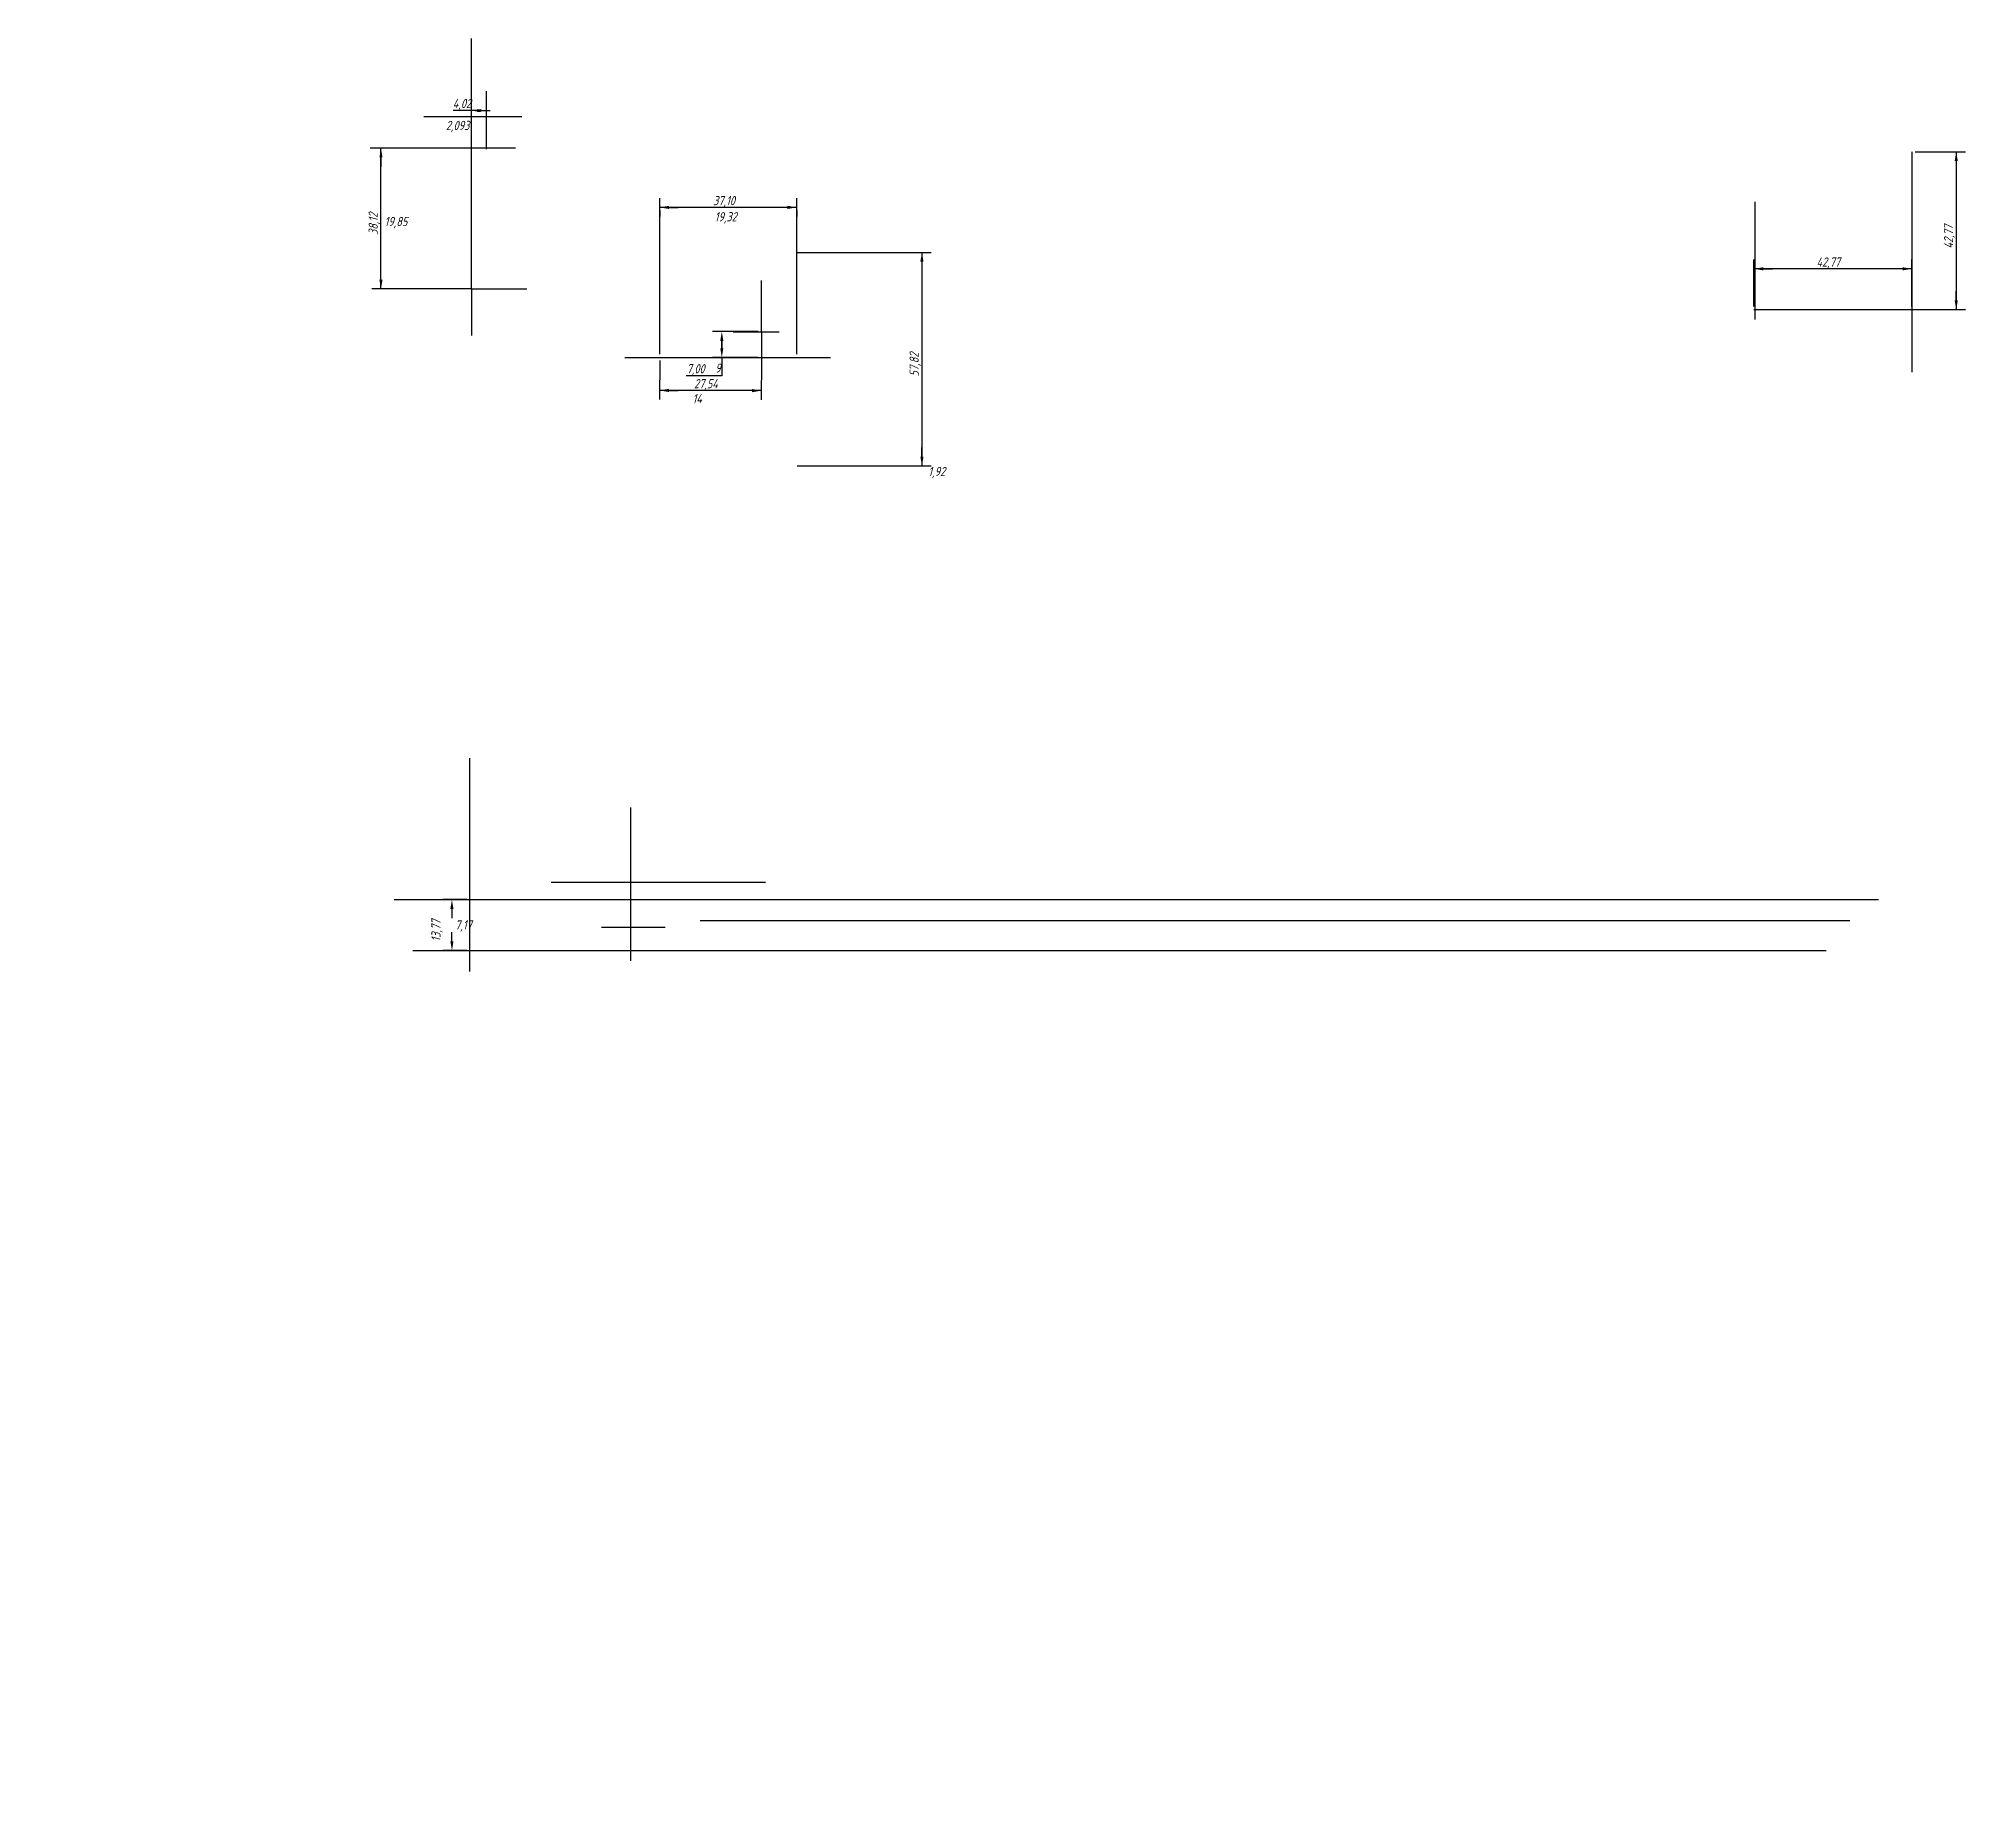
# Model space of a CAD drawing. Extents: x 0 to 522, y 0 to 479.
import ezdxf

# ---------------------------------------------------------------- set-up
doc = ezdxf.new("R2010")
doc.units = 0
doc.layers.get('0').update_dxf_attribs({"linetype": 'CONTINUOUS'})
doc.layers.get('DEFPOINTS').update_dxf_attribs({"linetype": 'CONTINUOUS'})
doc.styles.add('GOST', font='Gost.shx', dxfattribs={"oblique": 15})
doc.dimstyles.new('GOST', dxfattribs={"dimtxt": 2.5, "dimasz": 2.5, "dimexe": 2.5, "dimexo": 0.868, "dimgap": 0.1, "dimtad": 1, "dimzin": 0, "dimdsep": 46, "dimtxsty": 'GOST', "dimcen": 0.09, "dimadec": 0, "dimazin": 0, "dimtfac": 1, "dimtdec": 4, "dimtofl": 0, "dimtmove": 0, "dimatfit": 3, "dimfxl": 1, "dimtolj": 1, "dimtzin": 0, "dimlwd": -1, "dimlwe": -1, "dimarcsym": 0})

# ---------------------------------------------------------------- blocks, each defined once
blk = doc.blocks.new('_CLOSEDFILLED')
at = {"color": 0, "lineweight": -2}
blk.add_line((-1, 0), (-2, 0), dxfattribs=at)
blk.add_solid([(-1, 0.17), (0, 0), (-1, 0.17), (-1, -0.17)], dxfattribs=at)
blk = doc.blocks.new('sgCLOSEDFILEDLINE')
at = {"color": 0}
blk.add_line((0, -0.33), (0, -1), dxfattribs=at)
blk = doc.blocks.new('*D7')
at = {"color": 0}
for p, q in [((205.55, 421.51), (241.83, 421.51)), ((239.33, 421.51), (239.33, 363.69)), ((205.55, 363.69), (241.83, 363.69)), ((239.33, 363.69), (239.33, 363.69))]:
    blk.add_line(p, q, dxfattribs=at)
at = {"layer": 'DEFPOINTS', "color": 0}
for p in [(204.68, 421.51), (204.68, 363.69)]:
    blk.add_point(p, dxfattribs=at)
at = {"color": 0, "xscale": 2.5, "yscale": 2.5, "zscale": 2.5}
for name, p, rotation in [('_CLOSEDFILLED', (239.33, 421.51), 90), ('sgCLOSEDFILEDLINE', (239.33, 421.51), 90), ('_CLOSEDFILLED', (239.33, 363.69), -90), ('sgCLOSEDFILEDLINE', (239.33, 363.69), 90)]:
    blk.add_blockref(name, p, dxfattribs=dict(at, rotation=rotation))
at = {"color": 0, "style": 'GOST', "oblique": 15}
blk.add_text('57,82', height=2.5, rotation=90, dxfattribs=at).set_placement((238.47, 387.9))
blk = doc.blocks.new('*D8')
at = {"color": 0}
for p, q in [((119.36, 459.92), (112.32, 459.92)), ((117.32, 459.16), (117.32, 462.42)), ((117.32, 459.92), (117.32, 459.92)), ((121.34, 459.16), (121.34, 462.42)), ((121.34, 459.92), (121.34, 459.92))]:
    blk.add_line(p, q, dxfattribs=at)
at = {"layer": 'DEFPOINTS', "color": 0}
for p in [(117.32, 458.29), (121.34, 458.29)]:
    blk.add_point(p, dxfattribs=at)
at = {"color": 0, "xscale": 2.5, "yscale": 2.5, "zscale": 2.5}
blk.add_blockref('_CLOSEDFILLED', (121.34, 459.92), dxfattribs=at)
at = {"color": 0, "xscale": 2.5, "yscale": 2.5, "zscale": 2.5, "rotation": 180}
for name, p in [('sgCLOSEDFILEDLINE', (117.32, 459.92)), ('_CLOSEDFILLED', (117.32, 459.92)), ('sgCLOSEDFILEDLINE', (121.34, 459.92))]:
    blk.add_blockref(name, p, dxfattribs=at)
at = {"color": 0, "style": 'GOST', "oblique": 15}
blk.add_text('4,02', height=2.5, dxfattribs=at).set_placement((112.22, 460.61))
blk = doc.blocks.new('*D9')
at = {"color": 0}
for p, q in [((116.45, 449.72), (90.27, 449.72)), ((92.77, 411.6), (92.77, 449.72)), ((92.77, 449.72), (92.77, 449.72)), ((116.45, 411.6), (90.27, 411.6))]:
    blk.add_line(p, q, dxfattribs=at)
at = {"layer": 'DEFPOINTS', "color": 0}
for p in [(117.32, 449.72), (117.32, 411.6)]:
    blk.add_point(p, dxfattribs=at)
at = {"color": 0, "xscale": 2.5, "yscale": 2.5, "zscale": 2.5}
for name, p, rotation in [('sgCLOSEDFILEDLINE', (92.77, 449.72), 270), ('_CLOSEDFILLED', (92.77, 449.72), 90), ('_CLOSEDFILLED', (92.77, 411.6), 270), ('sgCLOSEDFILEDLINE', (92.77, 411.6), 270)]:
    blk.add_blockref(name, p, dxfattribs=dict(at, rotation=rotation))
at = {"color": 0, "style": 'GOST', "oblique": 15}
blk.add_text('38,12', height=2.5, rotation=90, dxfattribs=at).set_placement((91.92, 426.21))
blk = doc.blocks.new('*D10')
at = {"color": 0}
for p, q in [((168.29, 393.98), (168.29, 436.2)), ((205.4, 433.7), (168.29, 433.7)), ((168.29, 433.7), (168.29, 433.7)), ((205.4, 393.98), (205.4, 436.2))]:
    blk.add_line(p, q, dxfattribs=at)
at = {"layer": 'DEFPOINTS', "color": 0}
for p in [(168.29, 393.11), (205.4, 393.11)]:
    blk.add_point(p, dxfattribs=at)
at = {"color": 0, "xscale": 2.5, "yscale": 2.5, "zscale": 2.5, "rotation": 180}
blk.add_blockref('_CLOSEDFILLED', (168.29, 433.7), dxfattribs=at)
at = {"color": 0, "xscale": 2.5, "yscale": 2.5, "zscale": 2.5}
for name, p in [('_CLOSEDFILLED', (205.4, 433.7)), ('sgCLOSEDFILEDLINE', (168.29, 433.7)), ('sgCLOSEDFILEDLINE', (205.4, 433.7))]:
    blk.add_blockref(name, p, dxfattribs=at)
at = {"color": 0, "style": 'GOST', "oblique": 15}
blk.add_text('37,10', height=2.5, dxfattribs=at).set_placement((182.76, 434.29))
blk = doc.blocks.new('*D11')
at = {"color": 0}
for p, q in [((194.97, 400.04), (182.61, 400.04)), ((185.11, 400.04), (185.11, 400.04)), ((194.97, 393.05), (182.61, 393.05)), ((185.11, 393.05), (185.11, 388.05)), ((185.11, 393.05), (185.11, 393.05)), ((185.11, 388.05), (175.46, 388.05))]:
    blk.add_line(p, q, dxfattribs=at)
at = {"layer": 'DEFPOINTS', "color": 0}
for p in [(195.83, 400.04), (195.83, 393.05)]:
    blk.add_point(p, dxfattribs=at)
at = {"color": 0, "xscale": 2.5, "yscale": 2.5, "zscale": 2.5}
for name, p, rotation in [('sgCLOSEDFILEDLINE', (185.11, 400.04), 270), ('_CLOSEDFILLED', (185.11, 400.04), 90), ('_CLOSEDFILLED', (185.11, 393.05), 270), ('sgCLOSEDFILEDLINE', (185.11, 393.05), 270)]:
    blk.add_blockref(name, p, dxfattribs=dict(at, rotation=rotation))
at = {"color": 0, "style": 'GOST', "oblique": 15}
blk.add_text('7,00', height=2.5, dxfattribs=at).set_placement((175.59, 388.74))
blk = doc.blocks.new('*D12')
at = {"color": 0}
for p, q in [((168.29, 392.24), (168.27, 381.62)), ((195.83, 392.18), (195.81, 381.56)), ((195.81, 384.06), (168.27, 384.12)), ((168.27, 384.12), (168.27, 384.12))]:
    blk.add_line(p, q, dxfattribs=at)
at = {"layer": 'DEFPOINTS', "color": 0}
for p in [(168.29, 393.11), (195.83, 393.05)]:
    blk.add_point(p, dxfattribs=at)
at = {"color": 0, "xscale": 2.5, "yscale": 2.5, "zscale": 2.5}
for name, p, rotation in [('_CLOSEDFILLED', (168.27, 384.12), 179.866360130359), ('sgCLOSEDFILEDLINE', (168.27, 384.12), 359.866360130359), ('_CLOSEDFILLED', (195.81, 384.06), 359.866360130359), ('sgCLOSEDFILEDLINE', (195.81, 384.06), 359.866360130359)]:
    blk.add_blockref(name, p, dxfattribs=dict(at, rotation=rotation))
at = {"color": 0, "style": 'GOST', "oblique": 15}
blk.add_text('27,54', height=2.5, rotation=359.8664, dxfattribs=at).set_placement((177.58, 384.69))
blk = doc.blocks.new('*D13')
at = {"color": 0}
for p, q in [((508.39, 448.77), (522.05, 448.77)), ((519.55, 448.77), (519.55, 406)), ((508.39, 406), (522.05, 406)), ((519.55, 406), (519.55, 406))]:
    blk.add_line(p, q, dxfattribs=at)
at = {"layer": 'DEFPOINTS', "color": 0}
for p in [(507.52, 448.77), (507.52, 406)]:
    blk.add_point(p, dxfattribs=at)
at = {"color": 0, "xscale": 2.5, "yscale": 2.5, "zscale": 2.5}
for name, p, rotation in [('_CLOSEDFILLED', (519.55, 448.77), 90), ('sgCLOSEDFILEDLINE', (519.55, 448.77), 90), ('_CLOSEDFILLED', (519.55, 406), -90), ('sgCLOSEDFILEDLINE', (519.55, 406), 90)]:
    blk.add_blockref(name, p, dxfattribs=dict(at, rotation=rotation))
at = {"color": 0, "style": 'GOST', "oblique": 15}
blk.add_text('42,77', height=2.5, rotation=90, dxfattribs=at).set_placement((518.69, 422.56))
blk = doc.blocks.new('*D14')
at = {"color": 0}
for p, q in [((464.75, 406.87), (464.75, 419.56)), ((507.52, 406.87), (507.52, 419.56)), ((507.52, 417.06), (464.75, 417.06)), ((464.75, 417.06), (464.75, 417.06))]:
    blk.add_line(p, q, dxfattribs=at)
at = {"layer": 'DEFPOINTS', "color": 0}
for p in [(464.75, 406), (507.52, 406)]:
    blk.add_point(p, dxfattribs=at)
at = {"color": 0, "xscale": 2.5, "yscale": 2.5, "zscale": 2.5, "rotation": 180}
blk.add_blockref('_CLOSEDFILLED', (464.75, 417.06), dxfattribs=at)
at = {"color": 0, "xscale": 2.5, "yscale": 2.5, "zscale": 2.5}
for name, p in [('sgCLOSEDFILEDLINE', (464.75, 417.06)), ('_CLOSEDFILLED', (507.52, 417.06)), ('sgCLOSEDFILEDLINE', (507.52, 417.06))]:
    blk.add_blockref(name, p, dxfattribs=at)
at = {"color": 0, "style": 'GOST', "oblique": 15}
blk.add_text('42,77', height=2.5, dxfattribs=at).set_placement((481.68, 417.65))
blk = doc.blocks.new('*D20')
at = {"color": 0}
for p, q in [((116, 246.18), (109.5, 246.18)), ((112, 246.18), (112, 246.18)), ((116, 232.4), (109.5, 232.4)), ((112, 232.4), (112, 232.4))]:
    blk.add_line(p, q, dxfattribs=at)
at = {"layer": 'DEFPOINTS', "color": 0}
for p in [(116.87, 246.18), (116.87, 232.4)]:
    blk.add_point(p, dxfattribs=at)
at = {"color": 0, "xscale": 2.5, "yscale": 2.5, "zscale": 2.5}
for name, p, rotation in [('_CLOSEDFILLED', (112, 246.18), 90), ('sgCLOSEDFILEDLINE', (112, 246.18), 90), ('_CLOSEDFILLED', (112, 232.4), -90), ('sgCLOSEDFILEDLINE', (112, 232.4), 90)]:
    blk.add_blockref(name, p, dxfattribs=dict(at, rotation=rotation))
at = {"color": 0, "style": 'GOST', "oblique": 15}
blk.add_text('13,77', height=2.5, rotation=90, dxfattribs=at).set_placement((108.91, 234.84))

msp = doc.modelspace()

# ---------------------------------------------------------------- linework, layer by layer
for p, q in [((117.319, 411.6), (117.319, 479.437)), ((121.338, 449.485), (121.338, 465.189)), ((104.358, 458.294), (130.913, 458.294)), ((129.182, 449.717), (89.875, 449.717)), ((507.524, 448.769), (507.524, 389.082)), ((465.074, 403.286), (465.074, 435.204)), ((195.834, 400.042), (195.834, 413.926)), ((117.319, 411.6), (102.955, 411.6)), ((117.319, 411.6), (117.319, 399.031)), ((117.319, 411.6), (132.282, 411.6)), ((464.755, 405.999), (518.376, 405.999)), ((188.231, 400.017), (200.692, 400.017)), ((195.834, 400.042), (195.834, 387.271)), ((158.867, 393.046), (177.889, 393.046)), ((177.889, 393.046), (214.532, 393.046)), ((116.865, 226.686), (116.865, 284.515)), ((160.431, 229.619), (160.431, 271.113)), ((138.844, 250.881), (196.935, 250.881)), ((96.39, 246.175), (498.504, 246.175)), ((179.229, 240.573), (490.719, 240.573)), ((152.556, 238.701), (169.748, 238.701)), ((101.434, 232.404), (484.267, 232.404))]:
    msp.add_line(p, q)

# ---------------------------------------------------------------- texts
at = {"style": 'GOST', "oblique": 15}
for s, p in [('2,093', (110.362, 454.649)), ('19,85', (93.75, 428.62)), ('19,32', (183.188, 429.915)), ('9', (183.316, 388.906)), ('14', (177.188, 380.653)), ('1,92', (241.065, 360.916)), ('7,17', (112.862, 238.093))]:
    msp.add_text(s, height=2.5, dxfattribs=at).set_placement(p)

# ---------------------------------------------------------------- dimensions: what is measured, and where the dimension line sits
for p1, p2, distance, picture in [((121.338, 458.294), (117.319, 458.294), -4.121, '*D8'), ((117.319, 449.717), (117.319, 411.6), -27.045, '*D9'), ((507.524, 405.999), (507.524, 448.769), -14.523, '*D13'), ((168.295, 393.11), (205.399, 393.11), 43.089, '*D10'), ((204.682, 363.686), (204.682, 421.508), -37.146, '*D7'), ((464.755, 405.999), (507.524, 405.999), 13.565, '*D14'), ((195.834, 400.042), (195.834, 393.046), -13.22, '*D11'), ((168.295, 393.11), (195.834, 393.046), -11.489, '*D12'), ((116.865, 232.404), (116.865, 246.175), 7.37, '*D20')]:
    dim = msp.add_aligned_dim(p1=p1, p2=p2, distance=distance, dimstyle='GOST', override={"dimtxt": 2.5, "dimasz": 2.5, "dimexe": 2.5, "dimexo": 0.868, "dimgap": 0.1, "dimtad": 1, "dimtoh": 0, "dimdec": 2, "dimlfac": 1, "dimsah": 1, "dimclrt": 0, "dimtix": 0})
    dim.commit()
    dim.dimension.update_dxf_attribs({"geometry": picture, "text_midpoint": (0, 0)})

doc.saveas('drawing.dxf')
